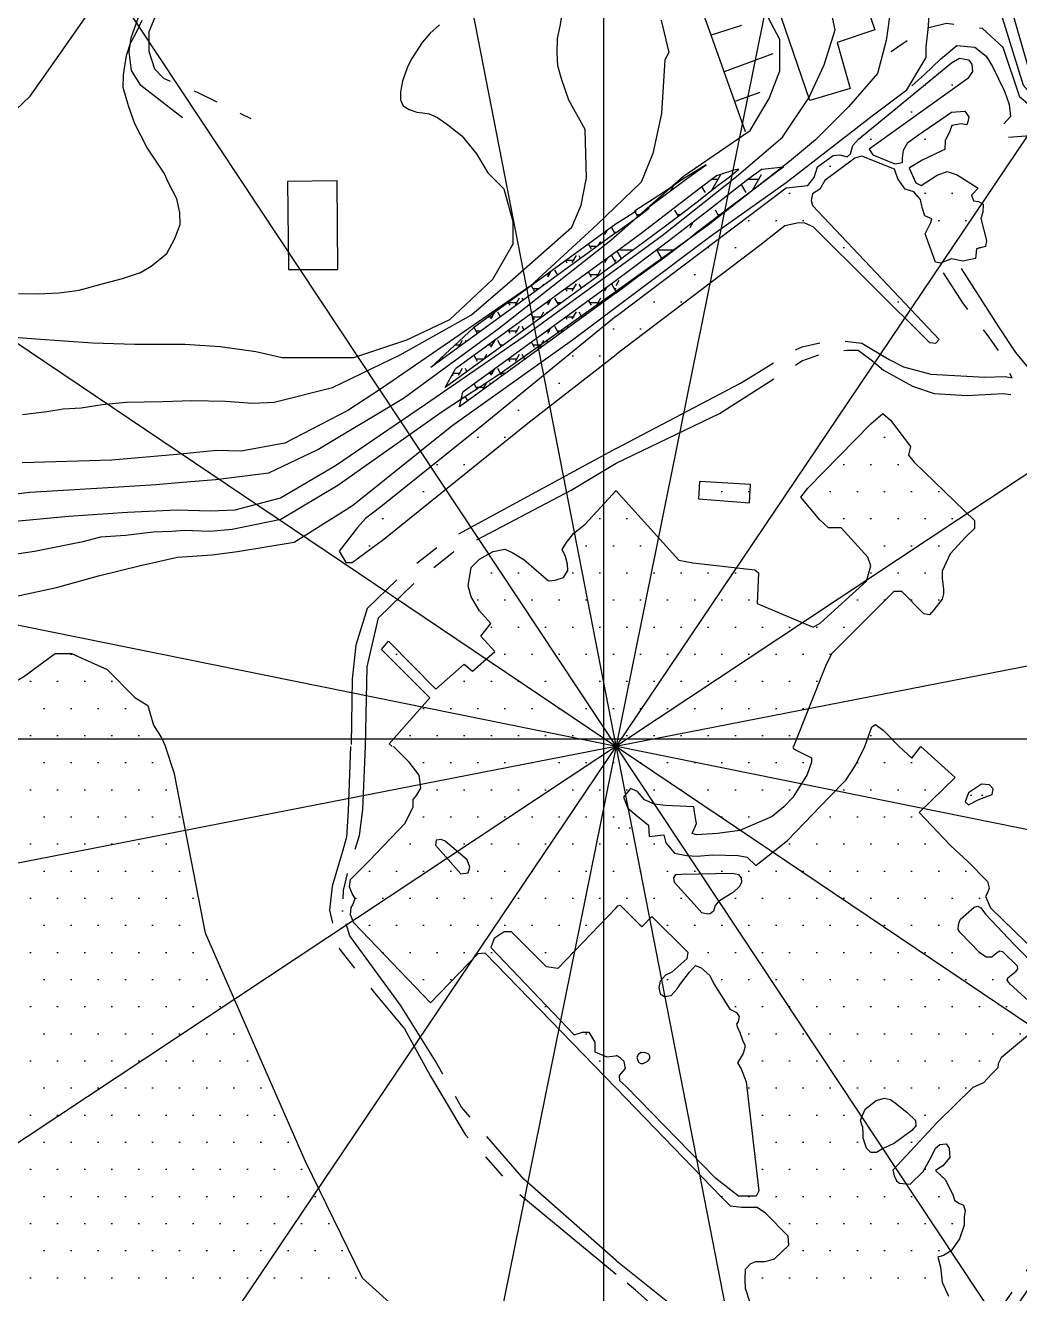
# Model space of a CAD drawing. Header units: millimetres. Extents: x 548366 to 1117317, y 7446967 to 14899125.
# Drawn here: x 554190.8 to 554481.9, y 7455252.5 to 7455623.9 of the extents above; entities that cross this region are included whole.
import ezdxf

# ---------------------------------------------------------------- set-up
doc = ezdxf.new("R2010")
doc.units = ezdxf.units.MM
doc.header["$MEASUREMENT"] = 0
doc.linetypes.add('ESTR-TERRA', pattern=[1, 0.7, -0.1, 0.1, -0.1])
for name, color, linetype in [('CANAL', 4, 'Continuous'), ('CORTE', 32, 'Continuous'), ('CURVA_INTERMEDIÁRIA', 32, 'Continuous'), ('CURVA_MESTRA', 36, 'Continuous'), ('EDIFICAÇÃO', 7, 'Continuous'), ('HACHURA_OCEANO', 131, 'Continuous'), ('LAGO', 4, 'Continuous'), ('MALHA_TM', 8, 'Continuous'), ('OCEANO', 5, 'Continuous'), ('RADIAIS', 222, 'Continuous'), ('RUA_S_PAV', 2, 'ESTR-TERRA')]:
    doc.layers.add(name, color=color, linetype=linetype)
pattern_1 = [(0, (0, 0), (3.96875, 7.9375), [0, -7.9375])]
pattern_2 = [(0, (0, 0), (1.5875, 3.175), [0, -3.175])]

msp = doc.modelspace()

# ---------------------------------------------------------------- hatches: boundary and pattern name
at = {"layer": 'CANAL', "ltscale": 0.5}
h = msp.add_hatch(dxfattribs=at)
h.set_pattern_fill('DOTS', color=256, scale=5, style=0)
h.set_pattern_definition(pattern_1)
h.paths.add_polyline_path([(554447.79, 7455594.76), (554466.71, 7455608.26), (554468.07, 7455610.36), (554467.92, 7455612.47), (554466.86, 7455613.82), (554464.3, 7455614.27), (554461.9, 7455612.92), (554443.41, 7455597.71), (554434.65, 7455590.51), (554433, 7455588.71), (554432.4, 7455586.3), (554431.34, 7455585.4), (554429.24, 7455586), (554427.23, 7455585.77), (554425.59, 7455584.57), (554428.08, 7455580.86), (554433.6, 7455584.95), (554435.71, 7455585.55), (554445.19, 7455581.79), (554446.24, 7455578.93), (554448.35, 7455575.92), (554450.91, 7455575.17), (554452.86, 7455572.92), (554453.32, 7455570.51), (554454.07, 7455568.1), (554456.18, 7455567.2), (554455.87, 7455566.15), (554454.22, 7455562.84), (554457.23, 7455554.57), (554458.73, 7455554.27), (554461.9, 7455555.47), (554465.21, 7455554.87), (554468.97, 7455555.62), (554469.27, 7455558.48), (554471.83, 7455559.08), (554472.13, 7455560.88), (554470.47, 7455567.35), (554471.08, 7455569.16), (554471.23, 7455571.56), (554469.87, 7455572.31), (554468.37, 7455572.46), (554467.76, 7455574.12), (554469.72, 7455576.22), (554463.55, 7455580.13), (554460.69, 7455581.04), (554457.68, 7455579.98), (554453.02, 7455576.98), (554451.51, 7455577.73), (554449.55, 7455582.09), (554453.32, 7455584.35), (554459.13, 7455587.12), (554459.94, 7455587.5), (554460.09, 7455590.06), (554461.44, 7455592.92), (554462.05, 7455594.57), (554464.75, 7455595.02), (554466.41, 7455594.72), (554466.71, 7455595.63), (554467.01, 7455597.13), (554465.81, 7455598.78), (554461.9, 7455598.48), (554452.22, 7455591.77), (554449.1, 7455589.61), (554447.9, 7455587.35), (554447.6, 7455584.95), (554447.6, 7455583.74), (554445.34, 7455583.29), (554438.87, 7455586), (554437.81, 7455587.65)])
h = msp.add_hatch(dxfattribs=at)
h.set_pattern_fill('DOTS', color=256, scale=5, style=0)
h.set_pattern_definition(pattern_1)
h.paths.add_polyline_path([(554363.71, 7455539.01), (554363.71, 7455528.2), (554405.78, 7455559.45), (554413.16, 7455565.17), (554417.22, 7455566.07), (554419.03, 7455565.92), (554421.43, 7455564.87), (554455.6, 7455530.88), (554457.25, 7455530.73), (554458.31, 7455531.93), (554456.8, 7455533.58), (554421.26, 7455571.11), (554420.81, 7455572.61), (554421.26, 7455574.57), (554423.37, 7455575.92), (554424.87, 7455578.48), (554428.08, 7455580.86), (554425.59, 7455584.57), (554422.66, 7455582.42), (554421.74, 7455579.37), (554419.91, 7455576.94), (554413.51, 7455576.33)])
at = {"layer": 'CANAL', "ltscale": 2.5}
h = msp.add_hatch(dxfattribs=at)
h.set_pattern_fill('DOTS', color=256, scale=5, style=0)
h.set_pattern_definition(pattern_1)
h.paths.add_polyline_path([(554295.53, 7455473.36), (554290.06, 7455472.66), (554283.47, 7455468.54), (554284.63, 7455466.61), (554286.47, 7455466.61)])
h.paths.add_polyline_path([(554308.15, 7455483.51), (554292.08, 7455480.81), (554290.32, 7455479.51), (554287.98, 7455476.83), (554282.62, 7455469.96), (554283.47, 7455468.54), (554290.06, 7455472.66), (554295.53, 7455473.36), (554295.68, 7455473.47)])
h.paths.add_polyline_path([(554317.8, 7455491.28), (554318.4, 7455491.9), (554319.8, 7455493.8), (554319.26, 7455495.3), (554316.44, 7455493.92), (554309.69, 7455492.58), (554309.8, 7455492.4), (554308.4, 7455488.5), (554305.1, 7455484.2), (554302.7, 7455484.2), (554301.3, 7455487.6), (554300.76, 7455487.6), (554294.84, 7455482.85), (554292.08, 7455480.81), (554308.15, 7455483.51)])
h.paths.add_polyline_path([(554308.4, 7455488.5), (554309.8, 7455492.4), (554309.69, 7455492.58), (554306.08, 7455491.86), (554300.76, 7455487.6), (554301.3, 7455487.6), (554302.7, 7455484.2), (554305.1, 7455484.2)], flags=16)
h.paths.add_polyline_path([(554319.26, 7455495.3), (554318.8, 7455496.6), (554315.32, 7455499.27), (554308.81, 7455494.05), (554309.69, 7455492.58), (554316.44, 7455493.92)])
h.paths.add_polyline_path([(554328.31, 7455499.73), (554319.26, 7455495.3), (554319.8, 7455493.8), (554318.4, 7455491.9), (554317.8, 7455491.28)])
h.paths.add_polyline_path([(554337.88, 7455507.44), (554339.72, 7455508.86), (554353.98, 7455522.46), (554363.71, 7455528.11), (554363.71, 7455538.73), (554325.39, 7455507.35), (554315.32, 7455499.27), (554318.8, 7455496.6), (554319.26, 7455495.3), (554328.31, 7455499.73)])
h.paths.add_polyline_path([(554363.71, 7455527.47), (554363.71, 7455528.11), (554353.98, 7455522.46), (554339.72, 7455508.86)], flags=17)
at = {"layer": 'CORTE', "ltscale": 0.5}
h = msp.add_hatch(dxfattribs=at)
h.set_pattern_fill('TRIANG', color=8, scale=1.25, style=0)
h.set_pattern_definition([(60, (0, 0), (-5.953122866, 10.311113732), [5.953125, -5.953125]), (120, (0, 0), (-11.906247866, 1.232e-06), [5.953125, -5.953125]), (0, (-2.977, 5.156), (5.953125, 10.3111125), [5.953125, -5.953125])])
h.paths.add_polyline_path([(554373.38, 7455570.3), (554372.76, 7455570.27), (554374.64, 7455571.68), (554383.09, 7455577.95), (554385.66, 7455579.89), (554390.11, 7455583.07), (554382.99, 7455578.6), (554379.47, 7455576.17), (554375.91, 7455573.89), (554370.78, 7455570.55), (554369.16, 7455569.49), (554369.62, 7455569.46), (554366.27, 7455567.35), (554363.71, 7455565.72), (554363.71, 7455563.21), (554366.15, 7455565.01), (554370.11, 7455567.78)])
h.paths.add_polyline_path([(554378.56, 7455565.48), (554382.52, 7455568.4), (554387.46, 7455572.19), (554393.59, 7455577.1), (554396.87, 7455579.41), (554399.63, 7455581.74), (554398.23, 7455581.45), (554394.27, 7455580.16), (554393.12, 7455579.82), (554387.52, 7455575.6), (554371.46, 7455563.18), (554364.03, 7455557.8), (554363.71, 7455557.55), (554363.71, 7455554.36), (554364.79, 7455555.19), (554366.36, 7455556.49), (554371.74, 7455560.37)], flags=17)
h.paths.add_polyline_path([(554363.71, 7455549.2), (554363.71, 7455545.57), (554369.72, 7455550.04), (554377.73, 7455555.84), (554385.47, 7455561.77), (554387.46, 7455563.4), (554397.53, 7455571.01), (554404.89, 7455576.55), (554411.47, 7455581.58), (554412.71, 7455582.47), (554406.52, 7455581.76), (554402.31, 7455578.76), (554390.56, 7455569.6), (554379.07, 7455560.71)])
at = {"layer": 'CORTE', "ltscale": 2.5}
h = msp.add_hatch(dxfattribs=at)
h.set_pattern_fill('TRIANG', color=8, scale=0.5, style=0)
h.set_pattern_definition([(60, (0, 0), (-2.3812491465, 4.1244454928), [2.38125, -2.38125]), (120, (0, 0), (-4.7624991465, 4.928e-07), [2.38125, -2.38125]), (0, (-1.1906, 2.0622), (2.38125, 4.124445), [2.38125, -2.38125])])
h.paths.add_polyline_path([(554363.71, 7455563.21), (554363.71, 7455565.72), (554352.58, 7455557.6), (554354.45, 7455556.45)])
h.paths.add_polyline_path([(554354.45, 7455556.45), (554352.58, 7455557.6), (554339.85, 7455548.32), (554348.85, 7455552.37)])
h.paths.add_polyline_path([(554348.85, 7455552.37), (554339.85, 7455548.32), (554338.35, 7455547.23), (554329.63, 7455538.36)], flags=17)
h.paths.add_polyline_path([(554338.35, 7455547.23), (554321.95, 7455535.28), (554309.45, 7455523.65), (554329.63, 7455538.36)])
h.paths.add_polyline_path([(554363.59, 7455554.27), (554363.71, 7455554.49), (554363.71, 7455557.55), (554316.68, 7455523.26), (554313.66, 7455517.88)])
h.paths.add_polyline_path([(554363.71, 7455545.57), (554363.71, 7455549.2), (554328.91, 7455523.83), (554320.96, 7455515.63), (554318.32, 7455514.24), (554317.84, 7455512.14)])
h.paths.add_polyline_path([(554328.91, 7455523.83), (554318.83, 7455516.49), (554318.32, 7455514.24), (554320.96, 7455515.63)], flags=17)
at = {"layer": 'HACHURA_OCEANO'}
h = msp.add_hatch(dxfattribs=at)
h.set_pattern_fill('DOTS', color=256, scale=5, style=0)
h.set_pattern_definition(pattern_1)
h.paths.add_polyline_path([(554226.59, 7455424.73), (554222.87, 7455427.1), (554214.74, 7455435.22), (554204.25, 7455439.95), (554199.51, 7455439.95), (554190.37, 7455433.19), (554167.01, 7455419.66), (554158.02, 7455412.75), (554231.81, 7455412.75), (554230.65, 7455415.26), (554228.28, 7455418.98)])
h = msp.add_hatch(dxfattribs=at)
h.set_pattern_fill('DOTS', color=256, scale=5, style=0)
h.set_pattern_definition(pattern_1)
h.paths.add_polyline_path([(554363.71, 7455177.55), (554353.65, 7455192.98), (554338.31, 7455213.88), (554318.09, 7455231.29), (554289.51, 7455257.07), (554272.78, 7455291.2), (554260.93, 7455318.36), (554243.5, 7455358.07), (554234.44, 7455404.74), (554232.03, 7455412.75), (553860, 7455412.75), (553860, 7454910), (554363.71, 7454910)])
at = {"layer": 'LAGO', "ltscale": 0.5}
h = msp.add_hatch(dxfattribs=at)
h.set_pattern_fill('DOTS', color=256, scale=5, style=0)
h.set_pattern_definition(pattern_1)
h.paths.add_polyline_path([(554405.03, 7455454.59), (554405.44, 7455463.61), (554404.38, 7455464.42), (554386.15, 7455466.48), (554382.05, 7455467.3), (554363.71, 7455487.57), (554363.71, 7455412.75), (554415.62, 7455412.75), (554425.01, 7455436.27), (554426.78, 7455439.84), (554439.89, 7455452.92), (554445.05, 7455458.08), (554447.43, 7455458.08), (554453.78, 7455451.53), (554455.5, 7455451.32), (554456.75, 7455452.72), (554459.2, 7455455.82), (554459.61, 7455457.46), (554459.61, 7455458.69), (554459.2, 7455461.97), (554459.2, 7455464.02), (554461.51, 7455469.18), (554466.08, 7455474.13), (554468.66, 7455476.51), (554468.66, 7455478.89), (554451, 7455495.94), (554449.35, 7455498.04), (554449.93, 7455500.6), (554444.06, 7455508.23), (554441.85, 7455510.2), (554438.3, 7455507.24), (554419.85, 7455488.41), (554417.84, 7455485.77), (554423.42, 7455479.09), (554425.96, 7455476.73), (554429.65, 7455476.73), (554437.45, 7455468.12), (554438.27, 7455465.66), (554437.04, 7455461.15), (554423.5, 7455448.86), (554421.44, 7455447.63)])
h.paths.add_polyline_path([(554402.74, 7455484.04), (554403.04, 7455489.4), (554388.11, 7455490.3), (554387.81, 7455485.23)], flags=17)
h.paths.add_polyline_path([(554441.89, 7455417.48), (554439.63, 7455419.21), (554438.59, 7455418.52), (554436.57, 7455412.75), (554446.59, 7455412.75)])
at = {"layer": 'LAGO'}
h = msp.add_hatch(dxfattribs=at)
h.set_pattern_fill('DOTS', color=256, scale=5, style=0)
h.set_pattern_definition(pattern_1)
h.paths.add_polyline_path([(554363.71, 7455487.64), (554354.7, 7455477.85), (554351.26, 7455475.1), (554349.18, 7455472.48), (554347.95, 7455470.43), (554348.93, 7455468.37), (554349.5, 7455466.12), (554349.59, 7455464.29), (554348.36, 7455462.24), (554345.9, 7455461.42), (554343.91, 7455461.26), (554336.67, 7455467.51), (554333.27, 7455469.57), (554331.15, 7455470.53), (554327.75, 7455469.82), (554323.74, 7455467.57), (554321.28, 7455465.11), (554320.46, 7455459.78), (554321.28, 7455456.5), (554323.74, 7455452.4), (554327.02, 7455448.71), (554324.15, 7455445.02), (554328.25, 7455440.52), (554321.69, 7455434.78), (554319.23, 7455436.83), (554310.94, 7455429.52), (554297.07, 7455443.6), (554295.04, 7455441.13), (554309.16, 7455426.98), (554297.31, 7455413.46), (554298.17, 7455412.75), (554363.71, 7455412.75)])
h = msp.add_hatch(dxfattribs=at)
h.set_pattern_fill('DOTS', color=256, scale=5, style=0)
h.set_pattern_definition(pattern_1)
h.paths.add_polyline_path([(554363.71, 7455412.75), (554298.59, 7455412.75), (554303.16, 7455408.18), (554306.03, 7455404.35), (554306.51, 7455400.53), (554305.31, 7455398.38), (554304.36, 7455397.18), (554304.36, 7455395.03), (554301.97, 7455390.25), (554291.44, 7455379.26), (554287, 7455374.82), (554287, 7455368.83), (554287.37, 7455368.26), (554287, 7455367.27), (554287, 7455360.99), (554309.38, 7455337.67), (554323.26, 7455352.01), (554325.41, 7455352.25), (554363.71, 7455312.69), (554363.71, 7455322.22), (554363.44, 7455322.14), (554361.05, 7455321.9), (554357.46, 7455323.33), (554357.46, 7455326.2), (554355.79, 7455329.07), (554353.87, 7455329.07), (554351.48, 7455328.35), (554327.08, 7455353.92), (554328.04, 7455356.55), (554330.91, 7455358.46), (554333.06, 7455358.46), (554343.35, 7455348.19), (554346.7, 7455347.71), (554363.71, 7455365.47)])
h.paths.add_polyline_path([(554313.69, 7455385.01), (554320.15, 7455379.51), (554320.86, 7455377.36), (554320.38, 7455375.69), (554318.23, 7455375.45), (554310.83, 7455383.79), (554311.06, 7455385.25), (554312.49, 7455385.49)], flags=16)
at = {"layer": 'LAGO', "ltscale": 0.5}
h = msp.add_hatch(dxfattribs=at)
h.set_pattern_fill('DOTS', color=256, scale=5, style=0)
h.set_pattern_definition(pattern_1)
h.paths.add_polyline_path([(554473.3, 7455365.5), (554471.91, 7455368.8), (554472.43, 7455369.84), (554472.96, 7455371.23), (554472.43, 7455373.15), (554466.85, 7455379), (554461.63, 7455383.69), (554452.42, 7455393.42), (554463.03, 7455403.67), (554452.94, 7455412.68), (554450.29, 7455409.26), (554446.59, 7455412.75), (554436.57, 7455412.75), (554433.9, 7455407.4), (554430.95, 7455402.88), (554426.08, 7455397.85), (554413.9, 7455385.17), (554404.68, 7455377.87), (554402.07, 7455380.3), (554399.47, 7455380.82), (554391.81, 7455381), (554387.46, 7455380.65), (554384.33, 7455380.82), (554380.85, 7455381.52), (554378.25, 7455384.47), (554377.72, 7455386.9), (554373.38, 7455386.38), (554373.2, 7455389.68), (554366.23, 7455388.5), (554364.74, 7455388.19), (554363.71, 7455387.9), (554363.71, 7455365.47), (554364.27, 7455366.04), (554364.93, 7455366.26), (554365.3, 7455365.89), (554371.26, 7455359.94), (554374.23, 7455362.92), (554384.69, 7455352.5), (554384.46, 7455350.56), (554380.05, 7455346.62), (554378.22, 7455345.74), (554376.64, 7455343.99), (554376.23, 7455342.13), (554376.65, 7455340.27), (554377.87, 7455339.53), (554379.84, 7455339.78), (554381.56, 7455341.74), (554382.54, 7455343.21), (554385.25, 7455346.65), (554386.97, 7455348.61), (554388.68, 7455347.87), (554391.14, 7455345.67), (554392.37, 7455343.21), (554397.04, 7455335.85), (554399, 7455334.87), (554399.74, 7455333.64), (554399.49, 7455332.17), (554399, 7455331.43), (554399.25, 7455330.45), (554399.99, 7455328.98), (554400.72, 7455326.77), (554401.46, 7455325.3), (554401.46, 7455324.56), (554400.97, 7455322.85), (554399.25, 7455320.15), (554400.3, 7455318.3), (554401.79, 7455314.58), (554405.51, 7455282.6), (554404.76, 7455281.11), (554399.55, 7455281.11), (554392.85, 7455286.32), (554366.56, 7455313.29), (554364.83, 7455314.86), (554364.73, 7455316.38), (554366.44, 7455318.47), (554366.06, 7455320.46), (554365.02, 7455321.5), (554363.88, 7455322.26), (554363.71, 7455322.18), (554363.71, 7455312.69), (554394.55, 7455280.75), (554397.19, 7455278.11), (554400.47, 7455277.7), (554404.99, 7455277.7), (554407.45, 7455276.06), (554414.09, 7455269.35), (554414.3, 7455266.69), (554410.13, 7455262.73), (554407.33, 7455261.97), (554404.59, 7455261.97), (554403.22, 7455261.36), (554401.65, 7455259.72), (554401.51, 7455256.65), (554401.65, 7455254.05), (554402.94, 7455249.84), (554405.81, 7455245.74), (554408.27, 7455243.28), (554414.02, 7455242.46), (554417.53, 7455241.63), (554423.3, 7455239.96), (554427.15, 7455237.95), (554428.38, 7455237.13), (554430.02, 7455234.67), (554431.25, 7455232.21), (554432.48, 7455229.75), (554435.35, 7455228.52), (554438.23, 7455228.52), (554439.87, 7455228.93), (554443.86, 7455231.68), (554451.72, 7455236.39), (554455.05, 7455237.13), (554464.9, 7455242.05), (554465.62, 7455244.46), (554464.92, 7455247.06), (554463.01, 7455249.67), (554461.09, 7455251.75), (554459.18, 7455255.92), (554458.66, 7455260.26), (554457.97, 7455263.18), (554459.54, 7455263.7), (554461.8, 7455265.09), (554464.23, 7455268.56), (554465.62, 7455272.56), (554465.62, 7455274.99), (554465.97, 7455276.73), (554465.45, 7455278.46), (554464.06, 7455278.98), (554462.84, 7455279.85), (554462.32, 7455281.59), (554460.06, 7455285.93), (554457.28, 7455288.54), (554459.36, 7455289.93), (554461.45, 7455292.36), (554461.28, 7455295.14), (554460.41, 7455296.35), (554458.49, 7455296.18), (554457.28, 7455295.14), (554456.06, 7455292.71), (554453.6, 7455288.3), (554449.83, 7455284.54), (554446.67, 7455284.89), (554445.8, 7455285.58), (554445.1, 7455286.97), (554444.75, 7455288.71), (554457.69, 7455302.66), (554468.13, 7455312.9), (554471.26, 7455314.29), (554473.7, 7455316.9), (554475.44, 7455318.64), (554475.61, 7455319.85), (554476.48, 7455321.59), (554491.44, 7455334.1), (554496.83, 7455338.27), (554516.83, 7455317.77), (554520.31, 7455313.25), (554522.22, 7455312.73), (554523.44, 7455313.43), (554523.44, 7455314.47), (554522.57, 7455315.86), (554504.44, 7455333.54), (554501.13, 7455336.67), (554500.61, 7455338.4), (554500.78, 7455339.45), (554532.27, 7455353.52), (554532.79, 7455354.21), (554532.79, 7455355.08), (554531.74, 7455355.43), (554531.4, 7455355.43), (554530.87, 7455355.08), (554499.04, 7455341.88), (554497.48, 7455342.05)])
h.paths.add_polyline_path([(554463.91, 7455359.15), (554463.99, 7455360.46), (554464.24, 7455361.52), (554464.56, 7455362.18), (554468.58, 7455365.7), (554469.65, 7455365.94), (554470.47, 7455365.45), (554471.86, 7455363.65), (554480.3, 7455354.72), (554491.86, 7455343.17), (554492.6, 7455341.94), (554492.44, 7455340.63), (554489.24, 7455337.6), (554487.52, 7455336.54), (554486.53, 7455336.7), (554484.4, 7455338.34), (554479.07, 7455343.17), (554478.25, 7455344.32), (554478.42, 7455344.97), (554480.88, 7455346.94), (554481.37, 7455347.6), (554481.29, 7455348.42), (554476.94, 7455352.59), (554476.12, 7455352.84), (554475.06, 7455352.18), (554473.75, 7455351.04), (554472.11, 7455351.04), (554470.22, 7455352.35), (554464.4, 7455358.33)], flags=16)
h.paths.add_polyline_path([(554399.87, 7455371.76), (554398.1, 7455370.06), (554393.66, 7455367.32), (554392.75, 7455366.15), (554392.23, 7455364.52), (554391.31, 7455363.73), (554390.46, 7455363.67), (554388.83, 7455363.99), (554386.55, 7455366.6), (554380.86, 7455372.93), (554380.67, 7455374.24), (554381.19, 7455375.22), (554382.89, 7455375.35), (554397.84, 7455375.67), (554399.54, 7455375.22), (554400.32, 7455374.24), (554400.46, 7455373)], flags=16)
h.paths.add_polyline_path([(554442.28, 7455309.73), (554444.06, 7455309.39), (554445.94, 7455308.03), (554448.92, 7455305.56), (554451.39, 7455303.26), (554451.47, 7455301.64), (554450.28, 7455300.28), (554445.26, 7455296.54), (554441.76, 7455294.92), (554439.98, 7455293.81), (554438.27, 7455293.81), (554437.08, 7455295.09), (554436.06, 7455298.07), (554436.06, 7455299.6), (554435.97, 7455301.22), (554435.72, 7455301.98), (554435.29, 7455303.35), (554436.66, 7455306.49), (554439.89, 7455309.05)], flags=16)
h = msp.add_hatch(dxfattribs=at)
h.set_pattern_fill('DOTS', color=256, scale=5, style=0)
h.set_pattern_definition(pattern_1)
h.paths.add_polyline_path([(554419.68, 7455404.49), (554420.91, 7455408.18), (554420.91, 7455409.41), (554416.8, 7455411.46), (554416.82, 7455411.49), (554415.69, 7455412.1), (554415.51, 7455412.55), (554415.62, 7455412.75), (554363.71, 7455412.75), (554363.71, 7455390.9), (554366.23, 7455390.96), (554370.81, 7455391.19), (554369.61, 7455392.6), (554367.15, 7455394.65), (554365.92, 7455397.93), (554367.97, 7455400.39), (554370.02, 7455399.57), (554372.08, 7455397.11), (554374.95, 7455395.88), (554378.23, 7455395.47), (554386.44, 7455395.06), (554386.68, 7455393.63), (554415.47, 7455397.83)])
h = msp.add_hatch(dxfattribs=at)
h.set_pattern_fill('DOTS', color=256, scale=2, style=0)
h.set_pattern_definition(pattern_2)
h.paths.add_polyline_path([(554474.13, 7455400.35), (554473.03, 7455401.5), (554470.75, 7455401.7), (554466.86, 7455399.19), (554465.97, 7455396.49), (554466.91, 7455395.67), (554469.94, 7455397.21), (554473.8, 7455398.64)])
h = msp.add_hatch(dxfattribs=at)
h.set_pattern_fill('DOTS', color=256, scale=5, style=0)
h.set_pattern_definition(pattern_1)
h.paths.add_polyline_path([(554412.8, 7455395.05), (554415.47, 7455397.83), (554386.68, 7455393.63), (554387.17, 7455390.66)])
h = msp.add_hatch(dxfattribs=at)
h.set_pattern_fill('DOTS', color=256, scale=5, style=0)
h.set_pattern_definition(pattern_1)
h.paths.add_polyline_path([(554409.42, 7455392.2), (554412.8, 7455395.05), (554387.17, 7455390.66), (554387.26, 7455390.15), (554386.03, 7455387.28), (554387.26, 7455386.87), (554393.41, 7455387.28), (554399.98, 7455388.1)])
h = msp.add_hatch(dxfattribs=at)
h.set_pattern_fill('DOTS', color=256, scale=2, style=0)
h.set_pattern_definition(pattern_2)
h.paths.add_polyline_path([(554373.2, 7455389.68), (554363.71, 7455390.9), (554363.71, 7455387.9), (554364.74, 7455388.19), (554366.23, 7455388.5)])

# ---------------------------------------------------------------- linework, layer by layer
at = {"layer": 'CANAL', "ltscale": 2.5, "flags": 128}
msp.add_lwpolyline([(554460.58, 7455678.49), (554482.95, 7455606.35), (554484.38, 7455604.69), (554485.8, 7455604.69), (554485.56, 7455607.77), (554465.17, 7455678.62), (554465.17, 7455684.55), (554464.93, 7455687.63), (554462.8, 7455687.63), (554460.74, 7455684.18)], close=True, dxfattribs=at)
for points in [[(554443.41, 7455597.71), (554461.9, 7455612.92), (554464.3, 7455614.27), (554466.86, 7455613.82), (554467.92, 7455612.47), (554468.07, 7455610.36), (554466.71, 7455608.26), (554447.79, 7455594.76)], [(554363.71, 7455538.73), (554413.51, 7455576.33), (554419.91, 7455576.94), (554421.74, 7455579.37), (554422.66, 7455582.42), (554427.23, 7455585.77), (554429.24, 7455586), (554431.34, 7455585.4), (554432.4, 7455586.3), (554433, 7455588.71), (554434.65, 7455590.51), (554443.41, 7455597.71)], [(554452.22, 7455591.77), (554461.9, 7455598.48), (554465.81, 7455598.78), (554467.01, 7455597.13), (554466.71, 7455595.63), (554466.41, 7455594.72), (554464.75, 7455595.02), (554462.05, 7455594.57), (554461.44, 7455592.92), (554460.09, 7455590.06), (554459.94, 7455587.5), (554459.13, 7455587.12)], [(554447.79, 7455594.76), (554437.81, 7455587.65), (554438.87, 7455586), (554445.34, 7455583.29), (554447.6, 7455583.74), (554447.6, 7455584.95), (554447.9, 7455587.35), (554449.1, 7455589.61), (554452.22, 7455591.77)], [(554459.13, 7455587.12), (554453.32, 7455584.35), (554449.55, 7455582.09), (554451.51, 7455577.73), (554453.02, 7455576.98), (554457.68, 7455579.98), (554460.69, 7455581.04), (554463.55, 7455580.13), (554469.72, 7455576.22), (554467.76, 7455574.12), (554468.37, 7455572.46), (554469.87, 7455572.31), (554471.23, 7455571.56), (554471.08, 7455569.16), (554470.47, 7455567.35), (554472.13, 7455560.88), (554471.83, 7455559.08), (554469.27, 7455558.48), (554468.97, 7455555.62), (554465.21, 7455554.87), (554461.9, 7455555.47), (554458.73, 7455554.27), (554457.23, 7455554.57), (554454.22, 7455562.84), (554455.87, 7455566.15), (554456.18, 7455567.2), (554454.07, 7455568.1), (554453.32, 7455570.51), (554452.86, 7455572.92), (554450.91, 7455575.17), (554448.35, 7455575.92), (554446.24, 7455578.93), (554445.19, 7455581.79), (554435.71, 7455585.55), (554433.6, 7455584.95), (554424.87, 7455578.48), (554423.37, 7455575.92), (554421.26, 7455574.57), (554420.81, 7455572.61), (554421.26, 7455571.11), (554456.8, 7455533.58), (554458.31, 7455531.93), (554457.25, 7455530.73), (554455.6, 7455530.88), (554421.43, 7455564.87), (554419.03, 7455565.92), (554417.22, 7455566.07), (554413.16, 7455565.17), (554405.78, 7455559.45), (554363.71, 7455527.47)]]:
    msp.add_lwpolyline(points, dxfattribs=at)
at = {"layer": 'CANAL', "ltscale": 2.5}
for points in [[(554363.71, 7455538.73), (554325.39, 7455507.35), (554294.84, 7455482.85), (554290.32, 7455479.51), (554287.98, 7455476.83)], [(554287.98, 7455476.83), (554282.62, 7455469.96), (554284.63, 7455466.61), (554286.47, 7455466.61), (554295.68, 7455473.47), (554337.88, 7455507.44), (554363.71, 7455527.47)]]:
    msp.add_lwpolyline(points, dxfattribs=at)
at = {"layer": 'CORTE', "ltscale": 0.5}
msp.add_lwpolyline([(554401.63, 7455592.72), (554401.63, 7455592.72), (554391.58, 7455620.96), (554377.22, 7455661.03), (554371.12, 7455679.99), (554369.38, 7455689.1)], dxfattribs=at)
at = {"layer": 'CORTE'}
for points in [[(554400.44, 7455623.83), (554391.58, 7455620.96)], [(554409.61, 7455615.55), (554395.39, 7455610.26)], [(554405.77, 7455604.22), (554398.47, 7455601.6)]]:
    msp.add_lwpolyline(points, dxfattribs=at)
at = {"layer": 'CORTE', "color": 8}
for points in [[(554406.52, 7455581.76), (554402.31, 7455578.76), (554390.56, 7455569.6), (554379.07, 7455560.71), (554363.71, 7455549.2)], [(554363.71, 7455554.36), (554364.79, 7455555.19), (554366.36, 7455556.49), (554371.74, 7455560.37), (554378.56, 7455565.48), (554382.52, 7455568.4), (554387.46, 7455572.19), (554393.59, 7455577.1), (554396.87, 7455579.41), (554399.63, 7455581.74), (554398.23, 7455581.45), (554394.27, 7455580.16), (554393.12, 7455579.82), (554387.52, 7455575.6), (554371.46, 7455563.18), (554364.03, 7455557.8), (554363.71, 7455557.55)], [(554363.71, 7455563.21), (554366.15, 7455565.01), (554370.11, 7455567.78), (554373.38, 7455570.3), (554372.76, 7455570.27), (554374.64, 7455571.68), (554383.09, 7455577.95), (554385.66, 7455579.89), (554390.11, 7455583.07), (554382.99, 7455578.6), (554379.47, 7455576.17), (554375.91, 7455573.89), (554370.78, 7455570.55), (554369.16, 7455569.49), (554369.62, 7455569.46), (554366.27, 7455567.35), (554363.71, 7455565.72)], [(554363.71, 7455545.57), (554369.72, 7455550.04), (554377.73, 7455555.84), (554385.47, 7455561.77), (554387.46, 7455563.4), (554397.53, 7455571.01), (554404.89, 7455576.55), (554411.47, 7455581.58), (554412.71, 7455582.47)]]:
    msp.add_lwpolyline(points, dxfattribs=at)
at = {"layer": 'CORTE', "color": 8, "ltscale": 0.5}
msp.add_lwpolyline([(554406.52, 7455581.76), (554412.71, 7455582.47)], dxfattribs=at)
at = {"layer": 'CORTE', "color": 8, "ltscale": 2.5}
for points in [[(554363.71, 7455563.21), (554309.45, 7455523.65)], [(554363.71, 7455565.72), (554321.95, 7455535.28)], [(554363.71, 7455557.55), (554316.68, 7455523.26)], [(554363.71, 7455554.36), (554313.66, 7455517.88)], [(554363.71, 7455549.2), (554318.83, 7455516.49)], [(554363.71, 7455545.57), (554317.84, 7455512.14)], [(554309.45, 7455523.65), (554321.95, 7455535.28)], [(554313.66, 7455517.88), (554316.68, 7455523.26)], [(554317.84, 7455512.14), (554318.83, 7455516.49)]]:
    msp.add_lwpolyline(points, dxfattribs=at)
at = {"layer": 'CURVA_INTERMEDIÁRIA'}
for points, elevation in [([(554187.65, 7455456.63), (554199.93, 7455459.28), (554212.22, 7455462.69), (554224.51, 7455465.76), (554235.3, 7455468.12), (554245.44, 7455468.84), (554252.92, 7455469.85), (554269.52, 7455472.58), (554286.57, 7455483.29), (554315.61, 7455506.62), (554350.97, 7455531.84), (554391.37, 7455562.1), (554413.47, 7455577.86), (554438.72, 7455597.41), (554448.82, 7455604.97), (554454.51, 7455614.43), (554454.51, 7455617.58), (554455.14, 7455622.63), (554455.77, 7455632.08), (554455.14, 7455639.02), (554454.16, 7455643.75)], 10), ([(554443.3, 7455638.95), (554444.06, 7455628.39), (554442.77, 7455619.42), (554440.21, 7455609.81), (554431.78, 7455599.98), (554422.15, 7455590.37), (554414.45, 7455583.97), (554390.71, 7455565.38), (554363.13, 7455545.52), (554329.76, 7455521.82), (554313.08, 7455510.92), (554282.28, 7455489.14), (554265.6, 7455479.23), (554251.35, 7455476.3), (554244.74, 7455475.7), (554237.25, 7455475.93), (554233.61, 7455475.71), (554228.15, 7455475.48), (554220.1, 7455474.48), (554212.79, 7455474.04), (554207.56, 7455472.64), (554193.45, 7455469.85), (554183.61, 7455468.37)], 20), ([(554187.78, 7455478.69), (554203.4, 7455480.19), (554220.68, 7455481.36), (554235.14, 7455482.03), (554244.94, 7455481.7), (554252.22, 7455482.05), (554265.51, 7455485.5), (554281.6, 7455495.02), (554307.9, 7455512.96), (554336.77, 7455532.83), (554377.2, 7455562.3), (554399.01, 7455579.6), (554412.48, 7455591.13), (554420.18, 7455602.67), (554424.67, 7455612.28), (554427.88, 7455622.53), (554424.8, 7455636.72)], 30), ([(554187.87, 7455599.06), (554192.19, 7455603.15), (554199.43, 7455613.39), (554212.22, 7455631.74)], 90), ([(554354.7, 7455593.34), (554349.92, 7455601.99), (554347.78, 7455608.18), (554346.65, 7455611.97), (554346.43, 7455615.83), (554346.55, 7455620.04), (554347.32, 7455623.59), (554348.42, 7455629.91)], 60), ([(554411.63, 7455619.73), (554404.89, 7455632.55)], 40), ([(554188.75, 7455545.4), (554194.48, 7455545.29), (554200.64, 7455545.51), (554206.48, 7455546.36), (554213.7, 7455548.27), (554219.22, 7455549.76), (554224.47, 7455551.46), (554227.65, 7455553.39), (554232.2, 7455557.03), (554234.57, 7455561.49), (554236.05, 7455565.53), (554236.02, 7455569.08), (554235.08, 7455573.12), (554232.78, 7455577.55), (554231.37, 7455580.63), (554226.38, 7455588.18), (554222.8, 7455595.08), (554220.98, 7455600.31), (554219.39, 7455605.65), (554219.5, 7455609.4), (554220.41, 7455615.03), (554221.55, 7455618.67), (554223.14, 7455621.51), (554225, 7455625.41)], 80), ([(554312.06, 7455624.02), (554309.22, 7455621.52), (554306.95, 7455618.83), (554303.9, 7455614.16), (554302.61, 7455611.72), (554301.17, 7455607.48), (554300.58, 7455604.42), (554300.59, 7455602.04), (554301.35, 7455600.34), (554303.14, 7455599.24), (554305.35, 7455598.47), (554307.13, 7455598.3), (554309, 7455597.96), (554311.47, 7455596.86), (554314.44, 7455594.73), (554318.53, 7455591.51), (554322.87, 7455586.24), (554326.19, 7455580.72), (554330.86, 7455575.96)], 70), ([(554182.24, 7455486.06), (554192.08, 7455487.19), (554203.46, 7455487.87), (554216.54, 7455488.66), (554229.07, 7455489.41), (554235.63, 7455490.04), (554246.43, 7455490.88), (554262.04, 7455492.81), (554276.43, 7455499.69), (554301.46, 7455514.69), (554329.62, 7455535.31), (554362.16, 7455560.93), (554383.44, 7455579.68), (554402.95, 7455593.09), (554408.58, 7455602.46), (554411.71, 7455610.59), (554411.63, 7455619.73)], 40), ([(554189.96, 7455509.94), (554197.05, 7455510.83), (554201.81, 7455511.6), (554207.1, 7455511.91), (554213.25, 7455512.82), (554220.26, 7455513.5), (554231, 7455513.71), (554239.53, 7455514.07), (554249.39, 7455513.85), (554257.39, 7455513.28), (554263.62, 7455513.52), (554280.73, 7455517.8), (554300.52, 7455527.41), (554321.38, 7455539.16), (554332.61, 7455548.77), (554350.8, 7455564.8), (554353.47, 7455571.21), (554355.08, 7455579.22), (554354.7, 7455593.34)], 60), ([(554330.86, 7455575.96), (554333.48, 7455566.43), (554333.48, 7455559.78), (554327.56, 7455549.43), (554314.99, 7455537.61), (554302.41, 7455531.7), (554286.88, 7455526.53), (554278, 7455526.53), (554265.93, 7455526.52), (554258.29, 7455528.3), (554247.79, 7455529.78), (554237.48, 7455530.38), (554222.8, 7455530.38), (554210.4, 7455530.84), (554193.82, 7455531.99), (554179.81, 7455533.09)], 70)]:
    msp.add_lwpolyline(points, dxfattribs=dict(at, elevation=elevation))
at = {"layer": 'CURVA_MESTRA', "elevation": 50}
for points in [[(554376.97, 7455625.34), (554379.16, 7455615.93)], [(554379.16, 7455615.93), (554377.97, 7455613.82), (554376.99, 7455598.1), (554374.53, 7455586.31), (554371.09, 7455577.95), (554358.29, 7455565.67), (554338.61, 7455547.49), (554316.47, 7455532.26), (554295.05, 7455517.56), (554285.16, 7455511.15), (554266.71, 7455501.54), (554253.94, 7455499.18), (554246.7, 7455499.42), (554235.13, 7455498.21), (554216.08, 7455496.52), (554189.8, 7455495.79)]]:
    msp.add_lwpolyline(points, dxfattribs=at)
at = {"layer": 'EDIFICAÇÃO'}
msp.add_lwpolyline([(554392.08, 7455684.85), (554415.61, 7455692.11), (554439.49, 7455622.53), (554428.41, 7455618.84), (554432.22, 7455605.36), (554420.46, 7455601.9)], close=True, dxfattribs=at)
at = {"layer": 'EDIFICAÇÃO', "ltscale": 2.5}
msp.add_lwpolyline([(554267.56, 7455578.17), (554267.79, 7455552.35), (554282.22, 7455552.35), (554282.11, 7455578.36)], close=True, dxfattribs=at)
at = {"layer": 'LAGO', "ltscale": 75, "flags": 128}
for points in [[(554363.71, 7455487.57), (554382.05, 7455467.3), (554386.15, 7455466.48), (554404.38, 7455464.42), (554405.44, 7455463.61), (554405.03, 7455454.59), (554421.44, 7455447.63), (554423.5, 7455448.86), (554437.04, 7455461.15), (554438.27, 7455465.66), (554437.45, 7455468.12), (554429.65, 7455476.73), (554425.96, 7455476.73), (554423.42, 7455479.09), (554417.84, 7455485.77), (554419.85, 7455488.41), (554438.3, 7455507.24), (554441.85, 7455510.2), (554444.06, 7455508.23), (554449.93, 7455500.6), (554449.35, 7455498.04), (554451, 7455495.94), (554468.66, 7455478.89), (554468.66, 7455476.51), (554466.08, 7455474.13), (554461.51, 7455469.18), (554459.2, 7455464.02), (554459.2, 7455461.97), (554459.61, 7455458.69), (554459.61, 7455457.46), (554459.2, 7455455.82), (554456.75, 7455452.72), (554455.5, 7455451.32), (554453.78, 7455451.53), (554447.43, 7455458.08), (554445.05, 7455458.08), (554439.89, 7455452.92), (554426.78, 7455439.84), (554425.01, 7455436.27), (554415.62, 7455412.75)], [(554436.57, 7455412.75), (554438.59, 7455418.52), (554439.63, 7455419.21), (554441.89, 7455417.48), (554446.59, 7455412.75)]]:
    msp.add_lwpolyline(points, dxfattribs=at)
msp.add_lwpolyline([(554388.11, 7455490.3), (554387.81, 7455485.23), (554402.74, 7455484.04), (554403.04, 7455489.4)], close=True, dxfattribs=at)
at = {"layer": 'LAGO', "ltscale": 2.5}
msp.add_lwpolyline([(554298.17, 7455412.75), (554297.31, 7455413.46), (554309.16, 7455426.98), (554295.04, 7455441.13), (554297.07, 7455443.6), (554310.94, 7455429.52), (554319.23, 7455436.83), (554321.69, 7455434.78), (554328.25, 7455440.52), (554324.15, 7455445.02), (554327.02, 7455448.71), (554323.74, 7455452.4), (554321.28, 7455456.5), (554320.46, 7455459.78), (554321.28, 7455465.11), (554323.74, 7455467.57), (554327.75, 7455469.82), (554331.15, 7455470.53), (554333.27, 7455469.57), (554336.67, 7455467.51), (554343.91, 7455461.26), (554345.9, 7455461.42), (554348.36, 7455462.24), (554349.59, 7455464.29), (554349.5, 7455466.12), (554348.93, 7455468.37), (554347.95, 7455470.43), (554349.18, 7455472.48), (554351.26, 7455475.1), (554354.7, 7455477.85), (554363.71, 7455487.64)], dxfattribs=at)
at = {"layer": 'LAGO', "ltscale": 0.5}
for points in [[(554363.71, 7455312.69), (554325.41, 7455352.25), (554323.26, 7455352.01), (554309.38, 7455337.67), (554286.9, 7455361.09), (554285.94, 7455363.48), (554286.18, 7455365.63), (554286.66, 7455366.35), (554287.37, 7455368.26), (554286.42, 7455369.7), (554285.7, 7455371.61), (554285.94, 7455373.76), (554291.44, 7455379.26), (554301.97, 7455390.25), (554304.36, 7455395.03), (554304.36, 7455397.18), (554305.31, 7455398.38), (554306.51, 7455400.53), (554306.03, 7455404.35), (554303.16, 7455408.18), (554298.59, 7455412.75)], [(554373.2, 7455389.68), (554373.38, 7455386.38), (554377.72, 7455386.9), (554378.25, 7455384.47), (554380.85, 7455381.52), (554384.33, 7455380.82), (554387.46, 7455380.65), (554391.81, 7455381), (554399.47, 7455380.82), (554402.07, 7455380.3), (554404.68, 7455377.87), (554413.9, 7455385.17), (554426.08, 7455397.85), (554430.95, 7455402.88), (554433.9, 7455407.4), (554436.57, 7455412.75)], [(554446.59, 7455412.75), (554450.29, 7455409.26), (554452.94, 7455412.68)], [(554363.71, 7455365.47), (554346.7, 7455347.71), (554343.35, 7455348.19), (554333.06, 7455358.46), (554330.91, 7455358.46), (554328.04, 7455356.55), (554327.08, 7455353.92), (554351.48, 7455328.35), (554353.87, 7455329.07), (554355.79, 7455329.07), (554357.46, 7455326.2), (554357.46, 7455323.33), (554361.05, 7455321.9), (554363.44, 7455322.14), (554363.88, 7455322.26)]]:
    msp.add_lwpolyline(points, dxfattribs=at)
at = {"layer": 'LAGO'}
for points in [[(554415.62, 7455412.75), (554415.51, 7455412.55), (554415.69, 7455412.1), (554416.82, 7455411.49), (554416.8, 7455411.46), (554420.91, 7455409.41), (554420.91, 7455408.18), (554419.68, 7455404.49), (554415.47, 7455397.83)], [(554452.94, 7455412.68), (554463.03, 7455403.67), (554452.42, 7455393.42), (554461.63, 7455383.69), (554466.85, 7455379), (554472.43, 7455373.15), (554472.96, 7455371.23), (554472.43, 7455369.84), (554471.91, 7455368.8), (554473.3, 7455365.5), (554497.48, 7455342.05)], [(554386.68, 7455393.63), (554386.44, 7455395.06), (554378.23, 7455395.47), (554374.95, 7455395.88), (554372.08, 7455397.11), (554370.02, 7455399.57), (554367.97, 7455400.39), (554365.92, 7455397.93), (554367.15, 7455394.65), (554369.61, 7455392.6), (554373.2, 7455389.68)], [(554412.8, 7455395.05), (554415.47, 7455397.83)], [(554412.8, 7455395.05), (554409.42, 7455392.2), (554399.98, 7455388.1), (554393.41, 7455387.28), (554387.26, 7455386.87), (554386.03, 7455387.28), (554387.26, 7455390.15), (554387.17, 7455390.66)], [(554387.17, 7455390.66), (554386.68, 7455393.63)], [(554382.89, 7455375.35), (554397.84, 7455375.67), (554399.54, 7455375.22), (554400.32, 7455374.24), (554400.46, 7455373), (554399.87, 7455371.76), (554398.1, 7455370.06), (554393.66, 7455367.32), (554392.75, 7455366.15), (554392.23, 7455364.52), (554391.31, 7455363.73), (554390.46, 7455363.67), (554388.83, 7455363.99), (554386.55, 7455366.6), (554380.86, 7455372.93), (554380.67, 7455374.24), (554381.19, 7455375.22), (554382.89, 7455375.35)], [(554363.71, 7455365.47), (554364.27, 7455366.04), (554364.93, 7455366.26), (554365.3, 7455365.89), (554371.26, 7455359.94), (554374.23, 7455362.92), (554384.69, 7455352.5), (554384.46, 7455350.56), (554380.05, 7455346.62), (554378.22, 7455345.74), (554376.64, 7455343.99), (554376.23, 7455342.13), (554376.65, 7455340.27), (554377.87, 7455339.53), (554379.84, 7455339.78), (554381.56, 7455341.74), (554382.54, 7455343.21), (554385.25, 7455346.65), (554386.97, 7455348.61), (554388.68, 7455347.87), (554391.14, 7455345.67), (554392.37, 7455343.21), (554397.04, 7455335.85), (554399, 7455334.87), (554399.74, 7455333.64), (554399.49, 7455332.17), (554399, 7455331.43), (554399.25, 7455330.45), (554399.99, 7455328.98), (554400.72, 7455326.77), (554401.46, 7455325.3), (554401.46, 7455324.56), (554400.97, 7455322.85), (554399.25, 7455320.15), (554400.3, 7455318.3), (554401.79, 7455314.58), (554405.51, 7455282.6), (554404.76, 7455281.11), (554399.55, 7455281.11), (554392.85, 7455286.32), (554366.56, 7455313.29), (554364.83, 7455314.86), (554364.73, 7455316.38), (554366.44, 7455318.47), (554366.06, 7455320.46), (554365.02, 7455321.5), (554363.88, 7455322.26), (554363.71, 7455322.18)], [(554464.56, 7455362.18), (554468.58, 7455365.7), (554469.65, 7455365.94), (554470.47, 7455365.45), (554471.86, 7455363.65), (554480.3, 7455354.72), (554491.86, 7455343.17)], [(554484.4, 7455338.34), (554479.07, 7455343.17), (554478.25, 7455344.32), (554478.42, 7455344.97), (554480.88, 7455346.94), (554481.37, 7455347.6), (554481.29, 7455348.42), (554476.94, 7455352.59), (554476.12, 7455352.84), (554475.06, 7455352.18), (554473.75, 7455351.04), (554472.11, 7455351.04), (554470.22, 7455352.35), (554464.4, 7455358.33), (554463.91, 7455359.15), (554463.99, 7455360.46), (554464.24, 7455361.52), (554464.56, 7455362.18)], [(554491.44, 7455334.1), (554476.48, 7455321.59), (554475.61, 7455319.85), (554475.44, 7455318.64), (554473.7, 7455316.9), (554471.26, 7455314.29), (554468.13, 7455312.9), (554457.69, 7455302.66), (554444.75, 7455288.71), (554445.1, 7455286.97), (554445.8, 7455285.58), (554446.67, 7455284.89), (554449.83, 7455284.54), (554453.6, 7455288.3), (554456.06, 7455292.71), (554457.28, 7455295.14), (554458.49, 7455296.18), (554460.41, 7455296.35), (554461.28, 7455295.14), (554461.45, 7455292.36), (554459.36, 7455289.93), (554457.28, 7455288.54), (554460.06, 7455285.93), (554462.32, 7455281.59), (554462.84, 7455279.85), (554464.06, 7455278.98), (554465.45, 7455278.46), (554465.97, 7455276.73), (554465.62, 7455274.99), (554465.62, 7455272.56), (554464.23, 7455268.56), (554461.8, 7455265.09), (554459.54, 7455263.7), (554457.97, 7455263.18), (554458.66, 7455260.26), (554459.18, 7455255.92), (554461.09, 7455251.75)], [(554402.94, 7455249.84), (554401.65, 7455254.05), (554401.51, 7455256.65), (554401.65, 7455259.72), (554403.22, 7455261.36), (554404.59, 7455261.97), (554407.33, 7455261.97), (554410.13, 7455262.73), (554414.3, 7455266.69), (554414.09, 7455269.35), (554407.45, 7455276.06), (554404.99, 7455277.7), (554400.47, 7455277.7), (554397.19, 7455278.11), (554394.55, 7455280.75), (554363.71, 7455312.69)]]:
    msp.add_lwpolyline(points, dxfattribs=at)
for points in [[(554465.97, 7455396.49), (554466.91, 7455395.67), (554469.94, 7455397.21), (554473.8, 7455398.64), (554474.13, 7455400.35), (554473.03, 7455401.5), (554470.75, 7455401.7), (554466.86, 7455399.19)], [(554370.31, 7455320.28), (554371, 7455319.94), (554371.63, 7455319.94), (554373.01, 7455320.56), (554373.56, 7455321.39), (554373.63, 7455322.01), (554373.28, 7455322.63), (554372.32, 7455323.04), (554371, 7455323.11), (554370.17, 7455322.42), (554369.76, 7455321.8)], [(554435.29, 7455303.35), (554436.66, 7455306.49), (554439.89, 7455309.05), (554442.28, 7455309.73), (554444.06, 7455309.39), (554445.94, 7455308.03), (554448.92, 7455305.56), (554451.39, 7455303.26), (554451.47, 7455301.64), (554450.28, 7455300.28), (554445.26, 7455296.54), (554441.76, 7455294.92), (554439.98, 7455293.81), (554438.27, 7455293.81), (554437.08, 7455295.09), (554436.06, 7455298.07), (554436.06, 7455299.6), (554435.97, 7455301.22), (554435.72, 7455301.98)]]:
    msp.add_lwpolyline(points, close=True, dxfattribs=at)
at = {"layer": 'LAGO', "ltscale": 0.5}
msp.add_lwpolyline([(554310.83, 7455383.79), (554318.23, 7455375.45), (554320.38, 7455375.69), (554320.86, 7455377.36), (554320.15, 7455379.51), (554313.69, 7455385.01), (554312.49, 7455385.49), (554311.06, 7455385.25)], close=True, dxfattribs=at)
at = {"layer": 'MALHA_TM'}
for points in [[(554360, 7460415), (554360, 7450410)], [(549360, 7455415), (559365, 7455415)]]:
    msp.add_lwpolyline(points, dxfattribs=at)
at = {"layer": 'OCEANO', "ltscale": 2.5}
msp.add_lwpolyline([(554158.02, 7455412.75), (554167.01, 7455419.66), (554190.37, 7455433.19), (554199.51, 7455439.95), (554204.25, 7455439.95), (554214.74, 7455435.22), (554222.87, 7455427.1), (554226.59, 7455424.73), (554228.28, 7455418.98), (554230.65, 7455415.26), (554231.81, 7455412.75)], dxfattribs=at)
at = {"layer": 'OCEANO'}
msp.add_lwpolyline([(554363.71, 7455177.55), (554353.65, 7455192.98), (554338.31, 7455213.88), (554318.09, 7455231.29), (554289.51, 7455257.07), (554272.78, 7455291.2), (554260.93, 7455318.36), (554243.5, 7455358.07), (554234.44, 7455404.74), (554231.81, 7455412.75)], dxfattribs=at)
at = {"layer": 'RADIAIS', "linetype": 'Continuous', "ltscale": 2.5}
for points in [[(553406.38, 7460318.41), (555321.05, 7450507.1)], [(555356.57, 7460311.34), (553370.87, 7450514.17)], [(551601.94, 7459578.63), (557125.49, 7451246.87)], [(557155.6, 7459558.51), (551571.84, 7451267)], [(550217.95, 7458204.63), (558509.48, 7452620.87)], [(558529.59, 7458174.53), (550197.86, 7452650.98)], [(559262.31, 7454419.92), (549465.15, 7456405.57)], [(559269.37, 7456370.1), (549458.09, 7454455.41)]]:
    msp.add_lwpolyline(points, dxfattribs=at)
for radius in [4998.2, 3998.56, 2998.91, 1999.28, 999.64]:
    msp.add_circle((554363.71, 7455412.75), radius, dxfattribs=at)
at = {"layer": 'RUA_S_PAV', "ltscale": 75, "flags": 128}
for points in [[(554670.13, 7455749.5), (554665.47, 7455768.69), (554658.58, 7455789.35), (554654.97, 7455794.4), (554651.18, 7455799.04), (554646.14, 7455802.92), (554640.47, 7455805.67), (554628.89, 7455808.9), (554618.02, 7455810.77), (554602.71, 7455810.51), (554582.56, 7455808.47), (554557.81, 7455803.12), (554540.06, 7455795.17), (554519.65, 7455782.42), (554509.14, 7455774.48), (554502.56, 7455767.89), (554494.12, 7455756.4), (554486.6, 7455745.04), (554477.82, 7455728.62), (554472.2, 7455718.17), (554469.14, 7455709.24), (554469.14, 7455697.26), (554478.11, 7455659.5), (554479.56, 7455646.16), (554483.34, 7455631.07), (554490.56, 7455606.66), (554488.75, 7455601.14), (554484.98, 7455600.29), (554481.95, 7455602.81), (554477.06, 7455617.35), (554471.04, 7455622.96), (554460.44, 7455624.41), (554454.17, 7455622.84), (554446.2, 7455617.45), (554444.25, 7455616.12)], [(554193.38, 7455701.42), (554205.72, 7455690.57), (554220.36, 7455683.85), (554232.15, 7455675.58), (554243.26, 7455664.64), (554245.28, 7455661.28), (554245.45, 7455656.91), (554242.42, 7455649.85), (554237.88, 7455642.62), (554231.15, 7455632.2), (554226.94, 7455621.94), (554226.94, 7455616.32), (554228.63, 7455611.11), (554231.2, 7455608.36), (554241.08, 7455604.29), (554256.76, 7455596.58)], [(554236.82, 7455596.82), (554224.57, 7455606.24), (554221.88, 7455610.61), (554221.2, 7455616.16), (554221.73, 7455620.19), (554226.93, 7455634.91), (554231.2, 7455642.44), (554236.02, 7455653.41), (554234.84, 7455660.81), (554232.32, 7455666.69), (554226.46, 7455672.26), (554218.88, 7455677.47), (554204.19, 7455683.62), (554196.27, 7455685.21), (554188.87, 7455688.74), (554184.25, 7455693.42)], [(554450.35, 7455606.14), (554454.01, 7455609.52), (554458.66, 7455614), (554463.47, 7455617.93), (554468.72, 7455617.5), (554472.03, 7455614.82), (554473.97, 7455611.82), (554477.43, 7455604.58), (554478.78, 7455600.67), (554479.21, 7455597.18), (554477.25, 7455594.99)], [(554535.83, 7455450.66), (554539.38, 7455454.04), (554539.7, 7455458.24), (554537.44, 7455468.39), (554530.66, 7455490.8), (554528.08, 7455497.57), (554528.08, 7455501.6), (554527.44, 7455504.82), (554526.79, 7455507.08), (554525.45, 7455508.94), (554520.61, 7455518.6), (554498.01, 7455578.52), (554495.59, 7455586.17), (554493.17, 7455591), (554488.74, 7455591.81), (554478.66, 7455591)], [(554464.8, 7455552.63), (554475.72, 7455535.63), (554480.7, 7455528.08), (554485.35, 7455522.47), (554489.21, 7455517.12), (554497.7, 7455510.24), (554501.42, 7455507.06), (554503.54, 7455507.06), (554499.29, 7455520.83), (554487.76, 7455561.3)], [(554363.71, 7455499.95), (554400.13, 7455519.12), (554405.44, 7455522.3), (554414.45, 7455528.13), (554418.17, 7455529.72), (554427.72, 7455531.84), (554435.68, 7455530.78), (554443.63, 7455526.01), (554447.88, 7455523.89), (554455.84, 7455521.77), (554471.7, 7455520.86), (554477.65, 7455521.02), (554479.71, 7455520.71), (554478.12, 7455523.36), (554475.88, 7455528.41), (554472.35, 7455533.38), (554468.49, 7455538.35), (554465.44, 7455542.36), (554459.55, 7455551.44)], [(554363.71, 7455495.71), (554394.02, 7455510.18), (554418.12, 7455525.6), (554425.55, 7455528.25), (554431.39, 7455528.78), (554434.57, 7455528.78), (554438.81, 7455525.6), (554442, 7455522.95), (554450.49, 7455518.18), (554456.85, 7455516.07), (554466.4, 7455515.54), (554477.01, 7455516.07), (554480.73, 7455515.54), (554483.38, 7455515.01), (554486.32, 7455514.13), (554490.28, 7455511.3), (554492.93, 7455509.18), (554500.89, 7455503.88), (554507.25, 7455495.4), (554510.97, 7455486.92), (554513.09, 7455481.62), (554515.21, 7455475.27), (554516.27, 7455468.38), (554516.27, 7455463.08), (554517.33, 7455457.25), (554521.05, 7455451.42), (554525.29, 7455448.24), (554532.19, 7455447.18), (554532.98, 7455446.95)], [(554363.71, 7455499.95), (554314.17, 7455473.08), (554300.82, 7455462.74), (554290.81, 7455453.08), (554287.48, 7455442.41), (554286.48, 7455432.41), (554286.2, 7455412.75)], [(554290.33, 7455412.75), (554290.81, 7455436.08), (554294.15, 7455450.41), (554304.49, 7455460.41), (554316.17, 7455469.75), (554350.53, 7455487.75), (554363.71, 7455495.71)], [(554285.94, 7455412.76), (554285.24, 7455393.86), (554284.79, 7455386.17), (554283.54, 7455381.65), (554280.63, 7455371.83), (554279.81, 7455364.83), (554281.39, 7455358.09), (554282.82, 7455353.3), (554293.01, 7455340.58), (554301.74, 7455330.04), (554309.38, 7455316.23), (554319.57, 7455299.15), (554334.49, 7455282.43), (554363.71, 7455258.22)], [(554363.71, 7455262.25), (554336.67, 7455286.06), (554318.48, 7455307.14), (554310.84, 7455320.59), (554300.65, 7455336.94), (554285.73, 7455357.3), (554283.64, 7455364.61), (554283.64, 7455364.61), (554283.87, 7455370.57), (554285.44, 7455376.87), (554287.18, 7455382.37), (554288.64, 7455386.63), (554289.54, 7455394.31), (554290.33, 7455412.75)], [(554540.02, 7455412.75), (554546.31, 7455391.85), (554552.64, 7455374.92), (554555.5, 7455363.7), (554556.92, 7455349.63), (554555.08, 7455339.37), (554551.48, 7455331.14), (554545.64, 7455322.13), (554535.56, 7455313.65), (554530.79, 7455309.41), (554524.42, 7455304.11), (554518.59, 7455298.28), (554515.94, 7455294.57), (554500.02, 7455275.5), (554497.24, 7455271.62), (554487.5, 7455258.44), (554477.74, 7455244.24), (554474.16, 7455239.58), (554458.78, 7455228.68), (554442.6, 7455221.25), (554428.81, 7455216.48), (554418.73, 7455215.42), (554405.47, 7455215.95), (554394.08, 7455217.68), (554391.44, 7455216.54), (554390.98, 7455214.59), (554393.27, 7455205.89), (554403.35, 7455158.2), (554394.18, 7455153.91), (554386.37, 7455170.92), (554386.37, 7455176.21), (554386.37, 7455182.04), (554384.78, 7455190.52), (554381.06, 7455201.65), (554379.06, 7455209.89), (554377.88, 7455218.07), (554378.94, 7455220.72), (554384.78, 7455221.78), (554393.8, 7455221.78), (554399.1, 7455221.78), (554399.63, 7455224.43), (554394.88, 7455230.97), (554369.39, 7455253.57), (554363.71, 7455258.22)], [(554363.71, 7455262.25), (554379.37, 7455249.78), (554403.78, 7455227.52), (554404.31, 7455226.46), (554406.43, 7455224.34), (554408.57, 7455222.26), (554413.41, 7455221.15), (554421.92, 7455220.11), (554430.42, 7455221.01), (554455.91, 7455231.09), (554467.85, 7455239.12), (554472.43, 7455242.57), (554482, 7455256.15), (554485.98, 7455262.41), (554487.5, 7455265.37), (554491.62, 7455271.45), (554491.84, 7455271.5), (554494.5, 7455275.25), (554504.53, 7455289.53), (554516.25, 7455301.17), (554522.11, 7455307.12), (554533.92, 7455316.94), (554546.94, 7455330.43), (554551.41, 7455339.94), (554552.79, 7455351.51), (554552.33, 7455357.93), (554550.61, 7455364.35), (554549.01, 7455371.11), (554547.63, 7455378.08), (554541.2, 7455398.44), (554535.96, 7455412.75)]]:
    msp.add_lwpolyline(points, dxfattribs=at)

doc.saveas('drawing.dxf')
